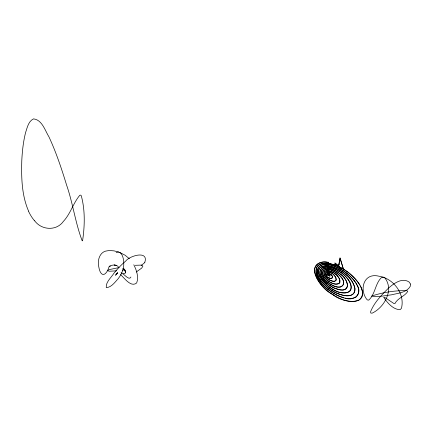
<?xml version="1.0" encoding="UTF-8"?>
<svg xmlns="http://www.w3.org/2000/svg" width="432" height="432" viewBox="0 0 432 432"><rect width="100%" height="100%" fill="white"/><g stroke="black" fill="none" stroke-linecap="round" stroke-linejoin="round"><path stroke-width="0.65" d="M123.795 263.336C123.941 268.936 121.608 274.32 118.201 278.667C114.961 282.155 111.256 287.572 106.25 287.582C105.64 282.155 111.154 277.652 113.951 273.229C117.477 268.834 121.387 264.73 125.69 261.079C129.514 255.814 148.754 250.052 144.86 262.208M125.588 272.792L125.501 271.814L125.577 272.587M329.292 277.965L330.572 278.37L331.738 278.1L332.365 277.295L332.235 276.064L331.349 274.72L328.574 273.181L327.569 273.37L327.191 274.012L327.37 274.736L328.196 275.044C327.235 271.075 328.612 266.938 328.428 262.829C321.802 259.168 311.585 266.026 314.998 273.812C317.11 280.935 322.337 286.61 327.98 291.2A102.13 75.649 -54.9 0 0 333.283 294.953M339.428 261.328L340.07 258.363L341.075 261.49A28.339 27.157 -61 0 0 341.404 262.694L341.917 264.168A24.764 22.097 -83 0 1 342.058 264.676L343.602 269.86L340 257.769L338.531 267.003M339.401 261.522L338.612 266.371M328.174 266.787L328.315 265.842C339.952 268.256 352.021 276.512 355.012 288.511C355.034 300.899 337.916 294.646 332.111 290.628M339.007 264.098L338.915 264.584M328.196 275.044L328.363 274.147L329.648 274.925L329.6 274.293M327.877 274.714L329.864 275.243L329.449 275.827L329.945 276.691M332.608 277.657L332.537 276.566L331.652 275.152M109.107 266.625C106.11 276.512 100.505 277.603 98.75 266.679C97.184 260.134 99.841 251.235 107.66 250.765A21.082 19.894 67 0 1 110.047 250.565L114.032 250.868L118.67 252.034M130.928 277.031C129.028 281.2 123.865 273.337 121.073 272.797M327.818 275.146L328.363 274.147M329.13 274.903L328.714 275.638L328.342 275.562M116.834 273.812L117.32 273.143L115.501 275.443M116.489 274.212L117.607 272.759L115.765 274.849M117.391 272.965L116.127 274.558L117.045 273.461M109.269 266.841L110.106 265.885L109.426 266.647L111.283 265.388L113.913 264.983M125.237 273.364L123.32 273.629M116.24 252.558C121.64 249.718 123.795 258.676 123.779 262.607M136.237 272.03L141.658 268.126L142.868 266.22L142.322 265.496L141.01 265.113L135.221 265.307M141.21 265.302L143.786 263.471A14.504 8.559 -4.3 0 0 144.844 262.202M329.864 275.243C328.574 276.831 329.27 273.721 327.677 274.12L328.568 262.273C302.783 259.362 318.659 287.172 330.691 293.296C338.812 298.523 349.196 304.106 358.927 300.191C368.285 292.28 357.043 280.055 350.552 274.32A96.827 72.803 -55.2 0 0 344.234 269.698C336.625 265.367 324.956 259.4 317.239 266.371C312.806 274.666 321.057 283.284 326.83 288.511A91.163 67.473 -54.8 0 0 332.699 292.788L337.689 295.515L343.861 297.799M327.37 274.736L328.509 274.169L327.569 273.37M329.519 275.486L329.27 275.341M119.086 267.559L109.377 269.584L107.244 270.664L109.615 271.231L116.554 270.832M124.897 269.8L122.494 270.14M123.055 268.634L123.779 268.585M123.271 268.628L123.8 268.618M123.514 268.612L123.957 268.612M340.389 289.899C352.393 291.487 346.572 277.619 340.556 274.239A54.378 41.126 -55.3 0 0 336.215 271.188C324.907 263.601 314.599 270.902 326.635 281.362M328.298 265.831C304.22 265.642 330.383 292.685 340.961 292.464C360.121 295.574 348.046 275.27 339.125 271.366C334.179 268.537 327.823 265.178 322.18 267.878C316.483 272.722 323.05 280.006 327.121 283.527M327.191 274.012L328.509 274.169M114.302 265.005L116.532 265.523M114.383 265.005L114.739 265.064M345.022 298.096C354.143 301.579 363.15 293.549 356.767 284.618M114.712 265.037L115.117 265.129M340.033 289.867L333.515 287.788L326.668 283.181M115.862 265.302L116.235 265.399L115.16 265.124M328.995 273.262C328.093 272.554 325.809 272.965 326.803 274.417M119.437 252.315L125.113 255.231L129.314 258.682M117.137 265.772L118.303 266.63M329.94 280.201C331.717 281.038 334.271 282.074 335.961 280.546A1.296 0.967 -62.7 0 0 336.263 280.028L335.972 277.636L333.92 274.919M330.869 272.754C321.883 267.678 325.242 280.978 332.435 277.97A0.761 0.567 -68 0 0 332.608 277.657M330.809 282.539C333.347 283.765 336.911 285.25 339.417 283.225A1.831 1.366 -60.4 0 0 339.887 282.512C340.783 279.553 338.342 276.831 336.382 274.909A32.816 25.013 -56 0 0 332.413 272.063M332.397 272.09C330.091 270.983 326.992 269.638 324.616 271.247A1.561 1.161 -48.6 0 0 324.162 271.82C323.255 274.001 325.01 276.194 326.446 277.679A27.076 19.672 -53.7 0 0 329.967 280.152M330.21 275.783L329.643 275.362M339.557 270.076C333.828 266.976 325.253 262.883 319.685 268.148C316.186 274.595 322.51 281.086 327.024 285.185A69.844 51.559 -54.7 0 0 332.483 289.013C349.92 299.981 358.603 286.303 343.057 274.255A64.946 49.01 -55.3 0 0 337.889 270.61C324.221 261.425 311.963 270.335 326.414 282.911M333.283 294.959C342.495 302.875 370.472 306.774 360.499 286.249M122.985 268.526L123.287 268.753M340.384 267.575C338.812 266.755 334.049 260.609 335.21 265.502M340.675 267.813L340.972 268.056M341.329 268.418L334.886 262.877L335.21 265.545M341.118 268.18L341.41 268.434M345.956 274.66C353.117 279.261 361.546 296.179 346.507 295.769C337.133 294.889 328.741 289.375 322.537 282.533C312.876 272.835 317.326 260.453 331.938 265.383C340.816 268.142 348.802 273.704 354.51 281.043M338.602 274.682C349.223 282.874 341.68 291.784 331.02 284.515A48.53 35.662 -54.5 0 1 326.624 281.383M326.857 279.812C317.153 271.89 325.906 265.534 334.535 271.771A43.664 33.124 -55.6 0 1 338.585 274.698M123.86 269.266L124.465 269.914M34.657 220.768C41.386 230.191 56.36 231.228 63.304 221.486C70.481 213.862 73.175 203.18 79.78 195.275L80.541 195.102L81.221 195.566C85.212 209.974 84.791 225.958 82.582 240.667L82.193 240.829C75.362 222.961 72.932 203.315 66.614 185.128C61.587 168.728 56.187 152.383 48.929 136.814C44.998 130.48 42.098 119.761 33.502 118.876C28.382 121.289 27.238 127.661 25.596 132.527C23.258 141.766 22.259 151.281 21.778 160.78C21.308 177.676 21.713 195.286 28.544 211.037M124.103 269.514L124.934 270.567L124.594 270.092M326.533 275.983L325.566 273.947L325.836 272.846L326.689 272.09C330.912 271.242 335.804 275.162 336.091 279.423L335.518 280.643L334.292 281.351C329.918 281.194 324.151 277.43 324.005 272.716L324.756 271.474C330.523 268.423 342.085 276.588 339.217 283.133C333.704 286.254 327.127 280.789 323.865 276.394C318.762 267.251 331.015 268.65 335.421 272.192C339.984 274.952 348.246 283.37 340.448 287.015C335.372 287.577 330.572 284.531 326.743 281.507C322.639 278.462 317.785 269.995 325.382 268.094C331.312 267.867 336.868 271.102 341.264 274.838C345.854 278.105 351.41 287.852 343.127 290.039C339.109 290.218 335.2 288.727 331.749 286.772A59.276 43.675 -54.7 0 1 327.116 283.538M120.539 274.595C124.513 278.132 130.934 287.696 136.669 282.971C138.91 276.993 136.588 270.221 133.79 264.778M124.783 270.346L125.577 272.171M124.848 270.454L125.091 270.837M359.942 285.223C352.939 274.028 340.988 265.561 327.899 263.407C307.643 260.998 317.79 283.462 327.672 289.224C335.448 294.991 346.383 301.714 356.125 297.054C363.334 289.721 353.857 279.299 348.052 274.298A86.265 64.924 -55.2 0 0 342.419 270.184C335.648 266.344 325.269 261.036 318.411 267.241C314.501 274.595 321.808 282.226 326.927 286.848A80.6 59.589 -54.8 0 0 332.116 290.617M125.01 270.707L125.404 271.507M125.221 271.096L125.48 271.755M339.563 270.038A75.508 56.894 -55.3 0 1 345.546 274.293M330.831 282.512A37.8 27.659 -54.4 0 1 326.846 279.833M330.89 272.722A22.291 17.15 -56.5 0 1 333.882 274.963M329.341 277.873A16.384 11.713 -52.4 0 1 326.479 276.043M329.038 273.181A11.383 8.937 -59.7 0 1 331.544 275.265M328.455 275.314A5.891 3.969 -46.7 0 1 326.684 274.541M354.526 281.027A38.173 28.323 -59.7 0 1 356.789 284.596M34.625 220.844A134.368 54.94 -70.6 0 1 28.48 211.151M410.4 284.008L410.357 286.119C406.766 292.783 397.899 293.166 391.343 294.856C384.836 295.585 378.059 297.281 371.558 296.077C382.822 292.378 395.177 290.304 407.068 290.714L407.797 291.406C404.671 296.444 397.64 298.021 394.913 303.604L393.914 303.529L385.333 297.805L383.692 297.216C387.277 302.735 392.98 309.496 400.032 309.706L401.387 308.432C405.373 294.062 393.406 278.284 378.94 276.205C363.463 272.241 358.916 290.164 367.216 299.878L368.744 300.127C375.268 294.241 375.1 283.819 381.364 277.619L383.092 277.096L384.772 277.781C394.297 289.694 384.431 307.352 372.238 313.124L370.856 313.108L370.521 311.888C374.139 302.578 381.424 295.169 388.4 288.23C393.725 283.495 402.332 277.09 409.342 282.193L410.4 284.008"/></g></svg>
